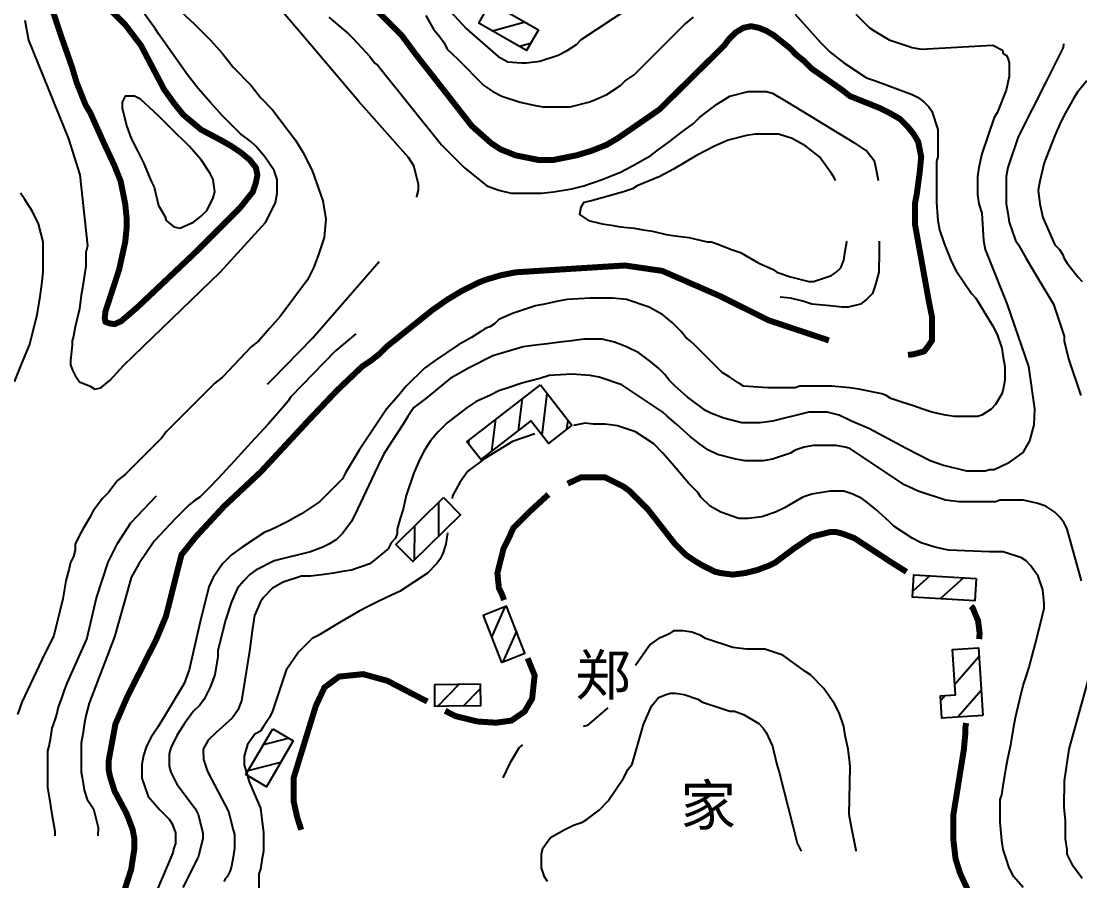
# Model space of a CAD drawing. Extents: x 35515948 to 35520624, y 3302916 to 3308279.
# Drawn here: x 35519729.5 to 35520172.1, y 3306439.5 to 3306798.9 of the extents above; entities that cross this region are included whole.
import ezdxf

# ---------------------------------------------------------------- set-up
doc = ezdxf.new("R2010")
doc.units = 0
doc.header["$LTSCALE"] = 10000
doc.header["$MEASUREMENT"] = 0
for name, color, linetype in [('2113', 7, 'CONTINUOUS'), ('8111', 34, 'CONTINUOUS'), ('8112', 34, 'CONTINUOUS')]:
    doc.layers.add(name, color=color, linetype=linetype)
doc.styles.add('仿宋体', font='')
doc.styles.get('仿宋体').set_extended_font_data('文鼎CS仿宋体')

msp = doc.modelspace()

# ---------------------------------------------------------------- linework, layer by layer
at = {"layer": '2113', "linetype": 'Continuous', "ltscale": 0.005}
for p, q in [((35519940.18, 3306798.45), (35519926.55, 3306794.76)), ((35519942.43, 3306789.52), (35519937.84, 3306788.28)), ((35519937.42, 3306627.82), (35519939.11, 3306641.1)), ((35519947.26, 3306625.86), (35519949.46, 3306643.23)), ((35519926.24, 3306619.16), (35519927.93, 3306632.44)), ((35519957.65, 3306628.31), (35519958.12, 3306632.05)), ((35519916.54, 3306622.14), (35519916.75, 3306623.78)), ((35519904.02, 3306597.77), (35519903.93, 3306583.48)), ((35519893.96, 3306587.83), (35519893.86, 3306573.54)), ((35520109.39, 3306567.01), (35520102.34, 3306560.77)), ((35520123.5, 3306566.16), (35520113.63, 3306557.41)), ((35520128.16, 3306556.93), (35520127.75, 3306556.57)), ((35519931.76, 3306554.01), (35519926.2, 3306541.31)), ((35519936.53, 3306543.85), (35519930.91, 3306531.01)), ((35520119.26, 3306536.19), (35520118.87, 3306535.75)), ((35520129.89, 3306533.14), (35520119.78, 3306521.63)), ((35519903.57, 3306512.44), (35519912.67, 3306521.74)), ((35519914.35, 3306512.56), (35519921.48, 3306519.86)), ((35520115.73, 3306517.02), (35520113.89, 3306514.93)), ((35520130.8, 3306519.03), (35520121.1, 3306507.98)), ((35519830.81, 3306496.46), (35519841.31, 3306499.19)), ((35519824.44, 3306485.6), (35519838.06, 3306489.15))]:
    msp.add_line(p, q, dxfattribs=at)
for points in [[(35519945.72, 3306795.26), (35519940.75, 3306786.6), (35519920.79, 3306798.06), (35519925.76, 3306806.72)], [(35519946.61, 3306646.91), (35519959.75, 3306629.95), (35519949.97, 3306622.36), (35519942.62, 3306631.85), (35519921.62, 3306615.58), (35519915.83, 3306623.06)], [(35519906.02, 3306599.74), (35519913.12, 3306592.54), (35519893.28, 3306572.97), (35519886.18, 3306580.16)], [(35520128.7, 3306565.85), (35520128.14, 3306556.54), (35520102.18, 3306558.1), (35520102.74, 3306567.41)], [(35519930.32, 3306530.78), (35519940.13, 3306534.62), (35519932.45, 3306554.28), (35519922.63, 3306550.44)], [(35520131.48, 3306508.65), (35520114.37, 3306507.54), (35520113.77, 3306516.9), (35520120.06, 3306517.3), (35520118.84, 3306536.16), (35520129.65, 3306536.86)], [(35519921.46, 3306521.84), (35519921.57, 3306512.65), (35519907.35, 3306512.48), (35519902.51, 3306512.43), (35519902.41, 3306521.63)], [(35519834.69, 3306503.08), (35519843.27, 3306498.04), (35519832.02, 3306478.86), (35519823.44, 3306483.89)]]:
    msp.add_lwpolyline(points, close=True, dxfattribs=at)
at = {"layer": '8111', "linetype": 'Continuous', "ltscale": 0.005, "flags": 128}
for points, elevation in [([(35519894.94, 3306725.24), (35519894.94, 3306725.64), (35519895.58, 3306728.18), (35519895.58, 3306730.72), (35519893.67, 3306738.34), (35519891.4, 3306741.83), (35519870.59, 3306765.46), (35519847.27, 3306792.86), (35519839.06, 3306802.48), (35519837.79, 3306805.02), (35519830.17, 3306817.71), (35519825.73, 3306825.33), (35519823.82, 3306827.88), (35519817.47, 3306836.77), (35519812.39, 3306841.85), (35519809.85, 3306843.75), (35519807.31, 3306845.02), (35519802.23, 3306845.65), (35519797.15, 3306846.29), (35519787.81, 3306846.06), (35519766.06, 3306846.69), (35519745.57, 3306849.84), (35519713.29, 3306858.06)], 460), ([(35519786.55, 3306812.05), (35519801.99, 3306797.56), (35519806.04, 3306793.58), (35519808.58, 3306791.04), (35519813.66, 3306785.33), (35519818.11, 3306779.62), (35519825.73, 3306772), (35519829.54, 3306766.92), (35519834.62, 3306761.83), (35519844.14, 3306749.13), (35519847.32, 3306744.05), (35519851.13, 3306736.43), (35519853.03, 3306731.35), (35519855.57, 3306723.73), (35519856.84, 3306716.11), (35519856.21, 3306708.49), (35519853.67, 3306700.87), (35519851.76, 3306695.79), (35519849.22, 3306690.71), (35519837.79, 3306675.47), (35519833.35, 3306670.39), (35519828.9, 3306665.31), (35519825.73, 3306662.77), (35519813.66, 3306650.07), (35519810.49, 3306647.53), (35519807.95, 3306644.99), (35519802.87, 3306639.91), (35519797.79, 3306634.83), (35519792.71, 3306629.75), (35519790.17, 3306627.21), (35519788.26, 3306624.67), (35519773.02, 3306609.43), (35519769.85, 3306606.89), (35519766.04, 3306601.81), (35519763.5, 3306599.27), (35519759.69, 3306594.19), (35519758.42, 3306591.65), (35519755.24, 3306586.57), (35519753.97, 3306584.03), (35519752.07, 3306580.22), (35519752.07, 3306577.68), (35519751.43, 3306575.14), (35519750.16, 3306572.6), (35519749.53, 3306570.06), (35519748.26, 3306564.98), (35519746.99, 3306557.36), (35519745.72, 3306552.28), (35519744.45, 3306547.2), (35519743.18, 3306542.12), (35519738.1, 3306531.96), (35519729.84, 3306514.18), (35519727.94, 3306509.1)], 465), ([(35519731.11, 3306799.3), (35519732.62, 3306790.98), (35519749.32, 3306749.72), (35519754.05, 3306734.6), (35519757.19, 3306704.9), (35519756.51, 3306702.14), (35519756.51, 3306696.43), (35519755.88, 3306691.98), (35519755.24, 3306688.17), (35519754.61, 3306684.36), (35519753.97, 3306678.65), (35519752.07, 3306671.03), (35519751.43, 3306667.22), (35519750.8, 3306665.31), (35519750.8, 3306663.41), (35519750.16, 3306657.06), (35519750.16, 3306655.15), (35519750.8, 3306653.25), (35519752.07, 3306650.71), (35519753.97, 3306648.17), (35519758.42, 3306646.26), (35519758.42, 3306646.26), (35519760.32, 3306644.99), (35519762.86, 3306645.63), (35519766.67, 3306648.8), (35519772.33, 3306654.91), (35519812.68, 3306693.97), (35519831.6, 3306714.75), (35519833.98, 3306719.29), (35519835.89, 3306723.1), (35519836.52, 3306726.91), (35519836.52, 3306732.62), (35519835.25, 3306736.43), (35519831.44, 3306742.15), (35519827.63, 3306746.59), (35519825.73, 3306748.5), (35519823.82, 3306749.77), (35519821.28, 3306751.67), (35519813.66, 3306759.29), (35519808.58, 3306765.01), (35519803.5, 3306770.73), (35519799.06, 3306776.44), (35519786.99, 3306793.58), (35519785.72, 3306795.49), (35519780.64, 3306802.48)], 470), ([(35519858.11, 3306800.57), (35519861.92, 3306797.4), (35519866.37, 3306793.58), (35519868.27, 3306791.68), (35519875.26, 3306784.06), (35519877.16, 3306781.52), (35519878.79, 3306780.26), (35519905.27, 3306747.19), (35519914.72, 3306737.74), (35519924.15, 3306730.08), (35519929.23, 3306728.18), (35519934.31, 3306726.91), (35519947.01, 3306726.91), (35519952.09, 3306727.54), (35519959.71, 3306728.81), (35519964.79, 3306730.08), (35519972.41, 3306732.62), (35519980.03, 3306735.8), (35519985.11, 3306738.34), (35519992.73, 3306742.78), (35519995.27, 3306744.69), (35520000.35, 3306748.5), (35520005.43, 3306752.31), (35520010.51, 3306756.12), (35520013.05, 3306758.66), (35520015.59, 3306760.56), (35520020.67, 3306764.38), (35520025.75, 3306767.55), (35520033.37, 3306769.46), (35520040.99, 3306769.46), (35520043.53, 3306768.82), (35520050.1, 3306764.83), (35520077.53, 3306748.13), (35520083.2, 3306744.35), (35520086.04, 3306740.57), (35520086.99, 3306736.79), (35520087.71, 3306732.28)], 455), ([(35520165.28, 3306789.45), (35520165.07, 3306787.88), (35520157.86, 3306773.39), (35520146.23, 3306750.47), (35520141.96, 3306737.7), (35520141.32, 3306733.89), (35520141.32, 3306722.46), (35520141.96, 3306718.65), (35520142.59, 3306714.84), (35520145.13, 3306707.22), (35520146.4, 3306705.32), (35520149.58, 3306699.6), (35520155.29, 3306690.08), (35520161.01, 3306680.55), (35520165.45, 3306667.22), (35520165.45, 3306665.31), (35520167.36, 3306657.69), (35520172.44, 3306642.45)], 435), ([(35520174.96, 3306773.91), (35520171.8, 3306770.09), (35520171.17, 3306769.46), (35520169.26, 3306766.28), (35520166.09, 3306760.56), (35520164.18, 3306756.75), (35520161.64, 3306751.04), (35520157.83, 3306741.51), (35520157.2, 3306739.61), (35520155.29, 3306731.99), (35520154.66, 3306728.18), (35520155.29, 3306722.46), (35520156.56, 3306716.75), (35520159.1, 3306711.03), (35520161.64, 3306705.32), (35520163.55, 3306703.41), (35520164.82, 3306701.51), (35520165.45, 3306699.6), (35520166.72, 3306697.7), (35520171.17, 3306691.98), (35520173.07, 3306690.08)], 430), ([(35520069.89, 3306732.28), (35520069.57, 3306733.26), (35520068.3, 3306735.16), (35520063.22, 3306742.15), (35520057.5, 3306746.59), (35520051.79, 3306749.77), (35520046.07, 3306751.67), (35520036.55, 3306751.67), (35520032.74, 3306751.04), (35520025.12, 3306749.13), (35520019.4, 3306746.59), (35520015.59, 3306744.69), (35520011.78, 3306742.78), (35520002.26, 3306737.07), (35519996.54, 3306733.89), (35519987.02, 3306730.08), (35519985.11, 3306728.81), (35519981.3, 3306727.54), (35519967.97, 3306723.73), (35519964.79, 3306723.1), (35519963.52, 3306721.19), (35519962.89, 3306718.02), (35519966.7, 3306715.48), (35519972.41, 3306714.21), (35519976.22, 3306713.57), (35519980.03, 3306712.94), (35519985.75, 3306712.3), (35519989.56, 3306711.67), (35519993.37, 3306711.03), (35519999.08, 3306709.76), (35520002.89, 3306709.13), (35520008.61, 3306708.49), (35520016.23, 3306706.59), (35520018.13, 3306706.59), (35520020.04, 3306705.95), (35520023.21, 3306704.68), (35520026.39, 3306703.41), (35520030.2, 3306702.14), (35520037.82, 3306697.7), (35520043.53, 3306695.16), (35520045.44, 3306693.89), (35520051.15, 3306691.98), (35520058.77, 3306690.08), (35520060.68, 3306690.08), (35520068.3, 3306692.62), (35520070.2, 3306693.89), (35520072.11, 3306695.79), (35520073.38, 3306698.97), (35520074.01, 3306702.78), (35520074.65, 3306706.59), (35520074.54, 3306706.91)], 460), ([(35519726.67, 3306648.17), (35519729.84, 3306655.79), (35519733.02, 3306663.41), (35519736.19, 3306676.11), (35519737.46, 3306683.73), (35519738.1, 3306688.81), (35519738.73, 3306693.89), (35519738.73, 3306706.59), (35519736.83, 3306714.21), (35519734.29, 3306719.29), (35519731.11, 3306724.37), (35519729.21, 3306726.91)], 465), ([(35520088.25, 3306706.91), (35520088.25, 3306702.46), (35520087.98, 3306693.89), (35520086.71, 3306688.81), (35520085.44, 3306685), (35520082.9, 3306682.46), (35520080.36, 3306680.55), (35520075.28, 3306679.28), (35520072.74, 3306679.28), (35520067.66, 3306679.92), (35520060.04, 3306680.55), (35520056.23, 3306681.82), (35520051.15, 3306683.09), (35520046.8, 3306683.56)], 455), ([(35519832.54, 3306647.2), (35519834.53, 3306649.18), (35519851.28, 3306666.37), (35519879.16, 3306698.38)], 460), ([(35519869.4, 3306668.12), (35519860.74, 3306660.9), (35519842.24, 3306641.82), (35519840.97, 3306639.91), (35519837.79, 3306636.1), (35519832.71, 3306630.39), (35519825.73, 3306622.77), (35519818.74, 3306615.15), (35519811.76, 3306607.53), (35519807.95, 3306603.72), (35519804.14, 3306599.91), (35519802.23, 3306598.64), (35519799.69, 3306596.73), (35519793.98, 3306591.02), (35519785.09, 3306581.49), (35519778.74, 3306571.97), (35519775.56, 3306566.25), (35519773.96, 3306560.76), (35519768.6, 3306541.55), (35519757.89, 3306513.83), (35519756.51, 3306508.47), (35519755.88, 3306504.66), (35519755.24, 3306500.85), (35519754.61, 3306497.04), (35519754.61, 3306484.97), (35519755.24, 3306481.16), (35519755.88, 3306477.35), (35519757.15, 3306473.54), (35519758.42, 3306471.64), (35519759.71, 3306469.59), (35519761.71, 3306461.78), (35519761.56, 3306458.33)], 455), ([(35520172.79, 3306564.9), (35520166.72, 3306586.57), (35520165.45, 3306589.11), (35520163.55, 3306591.65), (35520161.64, 3306593.56), (35520157.83, 3306596.1), (35520154.02, 3306597.37), (35520148.31, 3306598.64), (35520138.78, 3306598.64), (35520136.88, 3306598), (35520131.16, 3306598), (35520127.35, 3306598), (35520121.64, 3306598), (35520115.92, 3306598.64), (35520104.49, 3306602.45), (35520098.78, 3306604.99), (35520075.92, 3306620.23), (35520074.01, 3306620.86), (35520070.2, 3306621.5), (35520060.68, 3306621.5), (35520056.87, 3306620.86), (35520053.06, 3306619.59), (35520051.15, 3306618.32), (35520043.53, 3306615.78), (35520039.72, 3306615.15), (35520032.1, 3306615.15), (35520028.29, 3306615.78), (35520020.67, 3306617.69), (35520016.86, 3306619.59), (35520013.05, 3306622.13), (35520009.24, 3306625.31), (35520003.53, 3306630.39), (35519999.72, 3306633.56), (35519997.81, 3306635.47), (35519980.67, 3306646.9), (35519971.14, 3306650.07), (35519967.33, 3306650.71), (35519959.71, 3306651.34), (35519950.19, 3306650.71), (35519946.38, 3306649.44), (35519938.76, 3306647.53), (35519933.04, 3306645.63), (35519929.23, 3306644.36), (35519925.42, 3306642.45), (35519919.71, 3306639.91), (35519915.9, 3306637.37), (35519907.64, 3306631.02), (35519903.83, 3306627.21), (35519900.66, 3306623.4), (35519898.12, 3306619.59), (35519896.21, 3306615.78), (35519893.67, 3306610.07), (35519890.5, 3306600.54), (35519889.23, 3306594.83), (35519887.96, 3306591.02), (35519886.69, 3306586.57), (35519886.69, 3306584.67), (35519886.05, 3306582.76), (35519884.15, 3306580.86), (35519882.88, 3306578.32), (35519879.07, 3306575.14), (35519875.26, 3306571.97), (35519867.64, 3306569.43), (35519863.83, 3306568.79), (35519860.02, 3306568.16), (35519856.21, 3306567.52), (35519850.49, 3306566.89), (35519846.68, 3306566.89), (35519839.06, 3306564.35), (35519834.62, 3306561.81), (35519830.81, 3306558), (35519829.54, 3306556.09), (35519827, 3306550.38), (35519826.29, 3306545.01), (35519825.03, 3306535.57), (35519821.56, 3306514.78), (35519820.04, 3306510.91), (35519817.78, 3306507.52), (35519811.1, 3306501.53), (35519807.71, 3306498.32), (35519805.63, 3306494.59), (35519805.8, 3306490.25), (35519807.45, 3306485.21), (35519816.2, 3306468.46), (35519818.11, 3306460.84), (35519818.74, 3306458.94), (35519818.74, 3306453.22), (35519818.11, 3306449.41), (35519817.47, 3306445.6), (35519816.84, 3306443.7), (35519815.57, 3306441.16), (35519814.93, 3306440.52), (35519814.3, 3306439.25)], 435), ([(35519743.78, 3306458.33), (35519743.72, 3306460.12), (35519742.54, 3306467.19), (35519741.91, 3306471), (35519740.64, 3306478.62), (35519740.64, 3306493.86), (35519741.27, 3306495.77), (35519741.91, 3306499.58), (35519742.54, 3306503.39), (35519743.81, 3306507.2), (35519744.45, 3306509.1), (35519745.08, 3306512.28), (35519746.35, 3306515.45), (35519747.62, 3306519.26), (35519748.86, 3306522.45), (35519756.93, 3306540.59), (35519761.01, 3306557.78), (35519765.87, 3306572.71), (35519769.78, 3306580.52), (35519775.33, 3306589.2), (35519786.06, 3306600.42)], 460), ([(35520173.07, 3306440.52), (35520169.26, 3306445.6), (35520166.72, 3306450.68), (35520166.72, 3306452.59), (35520166.09, 3306457.03), (35520166.09, 3306464.65), (35520165.5, 3306470.28), (35520165.67, 3306481.31), (35520167.58, 3306494.59), (35520177.22, 3306529.31)], 435), ([(35519949.55, 3306439.25), (35519948.28, 3306441.16), (35519947.01, 3306444.97), (35519947.01, 3306450.68), (35519947.65, 3306453.22), (35519948.92, 3306455.13), (35519950.82, 3306457.67), (35519956.54, 3306460.84), (35519960.35, 3306462.75), (35519964.16, 3306464.02), (35519966.06, 3306465.29), (35519971.14, 3306469.1), (35519974.95, 3306472.91), (35519981.3, 3306482.43), (35519983.21, 3306486.24), (35519984.99, 3306488.3), (35519989.64, 3306504.87), (35519992.96, 3306512.5), (35519995.95, 3306516.14), (35519999.08, 3306517.36), (35520000.99, 3306517.99), (35520002.89, 3306517.99), (35520006.7, 3306517.36), (35520012.42, 3306515.45), (35520014.32, 3306514.18), (35520021.94, 3306511.64), (35520025.75, 3306510.37), (35520027.66, 3306510.37), (35520031.47, 3306509.1), (35520037.82, 3306505.29), (35520039.72, 3306503.39), (35520040.99, 3306501.48), (35520043.53, 3306495.77), (35520045.44, 3306488.15), (35520046.35, 3306484.89), (35520052.03, 3306462.53), (35520053.92, 3306455.28), (35520055.51, 3306451.93)], 415)]:
    msp.add_lwpolyline(points, dxfattribs=dict(at, elevation=elevation))
at = {"layer": '8111', "linetype": 'Continuous', "ltscale": 0.005}
for points, elevation in [([(35519907.01, 3306805.02), (35519915.67, 3306795.69), (35519928.91, 3306784.04), (35519933.01, 3306781.84), (35519938.68, 3306781.52), (35519940.66, 3306781.52), (35519946.38, 3306782.15), (35519954, 3306784.69), (35519957.81, 3306786.6), (35519961.62, 3306789.14), (35519963.52, 3306791.04), (35519990.51, 3306809.06)], 440), ([(35520053.06, 3306801.84), (35520063.85, 3306789.77), (35520067.66, 3306785.96), (35520073.38, 3306781.52), (35520082.9, 3306775.17), (35520086.71, 3306773.9), (35520101.95, 3306768.19), (35520104.49, 3306766.92), (35520107.03, 3306765.01), (35520108.94, 3306763.1), (35520110.21, 3306761.2), (35520112.75, 3306753.58), (35520112.75, 3306742.15), (35520112.11, 3306740.24), (35520112.11, 3306723.1), (35520112.75, 3306715.48), (35520113.38, 3306711.67), (35520115.29, 3306705.95), (35520118.46, 3306698.33), (35520120.37, 3306694.52), (35520126.72, 3306685), (35520128.62, 3306683.09), (35520135.61, 3306671.66), (35520137.51, 3306667.85), (35520139.42, 3306662.14), (35520140.05, 3306658.33), (35520140.69, 3306654.52), (35520140.69, 3306648.8), (35520140.05, 3306644.99), (35520139.42, 3306643.09), (35520136.88, 3306638.64), (35520134.97, 3306636.74), (35520131.16, 3306634.2), (35520129.26, 3306633.56), (35520119.73, 3306633.56), (35520115.92, 3306634.2), (35520110.21, 3306635.47), (35520106.4, 3306636.74), (35520102.59, 3306638.01), (35520100.68, 3306638.64), (35520096.87, 3306639.91), (35520093.06, 3306641.18), (35520091.16, 3306642.45), (35520089.25, 3306643.09), (35520079.73, 3306644.99), (35520075.92, 3306645.63), (35520068.3, 3306646.26), (35520054.96, 3306646.26), (35520053.06, 3306645.63), (35520041.63, 3306645.63), (35520031.47, 3306646.26), (35520029.56, 3306647.53), (35520025.75, 3306650.07), (35520022.58, 3306651.98), (35520011.15, 3306663.41), (35520009.24, 3306665.31), (35520007.34, 3306666.58), (35520005.43, 3306669.12), (35520001.62, 3306672.93), (35519997.81, 3306676.11), (35519992.1, 3306679.28), (35519982.57, 3306682.46), (35519976.86, 3306683.09), (35519967.33, 3306683.09), (35519957.81, 3306682.46), (35519954, 3306681.82), (35519948.28, 3306680.55), (35519944.47, 3306679.92), (35519934.95, 3306676.74), (35519929.23, 3306674.2), (35519927.33, 3306672.3), (35519925.42, 3306671.03), (35519923.52, 3306670.39), (35519921.61, 3306669.12), (35519917.8, 3306666.58), (35519912.09, 3306663.41), (35519902.56, 3306657.06), (35519898.12, 3306653.88), (35519890.5, 3306646.26), (35519887.32, 3306642.45), (35519882.24, 3306636.74), (35519879.7, 3306632.93), (35519870.81, 3306619.59), (35519865.1, 3306610.07), (35519863.83, 3306607.53), (35519854.3, 3306598), (35519846.68, 3306592.92), (35519840.97, 3306589.75), (35519837.16, 3306587.84), (35519833.35, 3306585.94), (35519831.44, 3306585.3), (35519821.92, 3306578.95), (35519817.47, 3306575.78), (35519813.66, 3306571.97), (35519809.85, 3306566.25), (35519807.95, 3306562.44), (35519804.22, 3306547.22), (35519799.81, 3306527.69), (35519797.6, 3306522.02), (35519789.72, 3306508.79), (35519786.36, 3306503.39), (35519783.82, 3306499.58), (35519781.91, 3306495.77), (35519780.64, 3306491.96), (35519780.01, 3306488.15), (35519780.01, 3306482.43), (35519782.55, 3306474.81), (35519787.63, 3306469.1), (35519791.44, 3306465.29), (35519792.71, 3306463.38), (35519793.98, 3306459.57), (35519793.98, 3306455.13), (35519793.34, 3306453.22), (35519792.95, 3306451.19), (35519781.91, 3306425.28)], 445), ([(35520078.46, 3306801.84), (35520084.17, 3306796.12), (35520086.08, 3306794.85), (35520092.43, 3306791.04), (35520101.95, 3306787.87), (35520105.76, 3306787.23), (35520135.64, 3306788.84), (35520139.72, 3306786.76), (35520140.05, 3306785.33), (35520141.32, 3306784.69), (35520141.96, 3306783.42), (35520142.59, 3306781.52), (35520142.59, 3306775.81), (35520141.32, 3306770.09), (35520137.51, 3306760.56), (35520136.24, 3306758.66), (35520131.16, 3306743.42), (35520129.89, 3306737.7), (35520129.26, 3306733.89), (35520129.26, 3306726.27), (35520129.89, 3306722.46), (35520131.16, 3306718.65), (35520131.8, 3306707.22), (35520132.43, 3306703.41), (35520141.63, 3306680.43), (35520150.57, 3306654.47), (35520153.09, 3306636.77), (35520152.83, 3306630.08), (35520151.01, 3306623.49), (35520148.23, 3306618.62), (35520141.89, 3306613.94), (35520136.24, 3306611.34), (35520134.34, 3306611.34), (35520132.43, 3306610.7), (35520124.81, 3306610.7), (35520114.65, 3306613.24), (35520109.57, 3306615.15), (35520099.41, 3306620.23), (35520084.17, 3306628.48), (35520076.55, 3306631.66), (35520071.47, 3306634.2), (35520066.39, 3306635.47), (35520058.77, 3306635.47), (35520043.53, 3306631.66), (35520038.45, 3306631.02), (35520030.83, 3306631.02), (35520023.21, 3306632.93), (35520018.13, 3306634.83), (35520015.59, 3306636.1), (35520007.97, 3306641.82), (35520002.89, 3306646.26), (35520000.35, 3306648.8), (35519998.45, 3306651.34), (35519995.91, 3306653.88), (35519992.73, 3306656.42), (35519987.65, 3306660.23), (35519982.57, 3306662.77), (35519977.49, 3306664.68), (35519972.41, 3306665.95), (35519964.79, 3306665.95), (35519959.71, 3306665.31), (35519954.63, 3306664.68), (35519949.55, 3306664.04), (35519944.47, 3306663.41), (35519939.39, 3306662.77), (35519926.69, 3306658.96), (35519916.53, 3306653.88), (35519908.91, 3306649.44), (35519898.75, 3306641.18), (35519893.67, 3306637.37), (35519891.13, 3306633.56), (35519889.23, 3306630.39), (35519884.15, 3306622.77), (35519880.97, 3306617.69), (35519878.43, 3306612.61), (35519870.18, 3306594.83), (35519867.64, 3306589.75), (35519863.83, 3306584.67), (35519861.29, 3306582.13), (35519858.11, 3306580.22), (35519855.57, 3306578.95), (35519850.49, 3306577.05), (35519835.25, 3306573.24), (35519827.63, 3306569.43), (35519825.09, 3306567.52), (35519822.55, 3306564.98), (35519820.01, 3306561.81), (35519817.47, 3306556.09), (35519814.93, 3306548.47), (35519811.76, 3306535.77), (35519811.76, 3306533.23), (35519810.49, 3306525.61), (35519808.58, 3306520.53), (35519806.04, 3306515.45), (35519804.14, 3306512.91), (35519801.6, 3306510.37), (35519797.79, 3306505.29), (35519794.61, 3306500.21), (35519792.07, 3306495.13), (35519791.44, 3306492.59), (35519791.44, 3306487.51), (35519792.07, 3306484.97), (35519794.61, 3306479.89), (35519802.23, 3306469.73), (35519803.5, 3306467.19), (35519805.41, 3306459.57), (35519805.41, 3306457.03), (35519803.5, 3306449.41), (35519797.15, 3306436.71)], 440), ([(35519898.75, 3306801.21), (35519900.02, 3306798.67), (35519901.93, 3306795.49), (35519904.47, 3306792.31), (35519906.37, 3306789.77), (35519907.64, 3306787.23), (35519911.96, 3306783.11), (35519922.88, 3306772), (35519926.69, 3306769.46), (35519930.5, 3306767.55), (35519938.12, 3306765.01), (35519943.84, 3306763.74), (35519947.65, 3306763.1), (35519959.08, 3306763.1), (35519966.7, 3306765.01), (35519968.6, 3306765.65), (35519974.32, 3306768.19), (35519980.03, 3306772), (35519981.94, 3306773.9), (35519985.75, 3306776.44), (35520002.89, 3306793.58), (35520006.7, 3306797.4), (35520010.51, 3306800.57)], 445), ([(35520148.31, 3306436.71), (35520144.5, 3306441.16), (35520142.59, 3306444.97), (35520141.32, 3306448.78), (35520140.05, 3306452.59), (35520139.42, 3306456.4), (35520138.78, 3306464.02), (35520138.78, 3306473.54), (35520139.42, 3306475.45), (35520140.05, 3306479.26), (35520141.32, 3306486.88), (35520141.96, 3306490.69), (35520143.23, 3306496.4), (35520144.5, 3306504.02), (35520145.13, 3306507.83), (35520147.04, 3306515.45), (35520148.31, 3306521.17), (35520149.58, 3306524.98), (35520150.85, 3306528.79), (35520153.39, 3306538.31), (35520155.29, 3306545.93), (35520157.2, 3306553.55), (35520157.2, 3306555.46), (35520156.56, 3306561.17), (35520154.66, 3306566.89), (35520151.48, 3306571.33), (35520149.58, 3306573.24), (35520147.67, 3306574.51), (35520140.05, 3306577.05), (35520134.34, 3306577.05), (35520117.19, 3306577.68), (35520111.48, 3306578.95), (35520105.76, 3306580.86), (35520101.95, 3306582.76), (35520094.33, 3306587.84), (35520092.43, 3306589.75), (35520086.71, 3306594.83), (35520082.9, 3306598), (35520081, 3306599.27), (35520077.19, 3306601.18), (35520073.38, 3306602.45), (35520071.47, 3306602.45), (35520067.66, 3306602.45), (35520060.04, 3306601.18), (35520056.23, 3306599.91), (35520048.61, 3306595.46), (35520044.8, 3306593.56), (35520039.09, 3306591.65), (35520033.37, 3306591.02), (35520029.56, 3306591.02), (35520021.94, 3306593.56), (35520017.5, 3306596.1), (35520013.69, 3306599.91), (35520012.42, 3306601.81), (35520008.61, 3306605.62), (35520001.62, 3306613.88), (35519997.81, 3306618.32), (35519994, 3306622.13), (35519986.38, 3306627.21), (35519978.76, 3306629.75), (35519973.68, 3306630.39), (35519968.6, 3306630.39), (35519965.25, 3306630.78), (35519960.41, 3306629.91)], 430), ([(35519944.28, 3306626.36), (35519934.87, 3306623.23), (35519923.41, 3306616.11), (35519916.3, 3306610.81), (35519912.83, 3306606.04), (35519909.87, 3306600.48), (35519909.71, 3306599.33)], 430), ([(35519907.68, 3306584.98), (35519907.01, 3306580.22), (35519905.74, 3306576.41), (35519904.47, 3306573.87), (35519903.2, 3306571.97), (35519899.39, 3306568.16), (35519887.96, 3306560.54), (35519882.24, 3306558), (35519878.43, 3306556.09), (35519874.62, 3306554.19), (35519870.81, 3306552.28), (35519863.19, 3306547.84), (35519853.67, 3306542.12), (35519851.13, 3306540.85), (35519845.41, 3306535.14), (35519840.33, 3306527.52), (35519837.16, 3306517.99), (35519835.89, 3306514.18), (35519834.62, 3306510.37), (35519833.35, 3306507.83), (35519830.81, 3306504.02), (35519829.54, 3306502.12), (35519827.15, 3306500.84), (35519824.2, 3306496.5), (35519822.81, 3306491.64), (35519822.81, 3306487.99), (35519824.9, 3306480.87), (35519829.5, 3306469.85), (35519830.81, 3306459.57), (35519830.81, 3306451.95), (35519830.17, 3306448.14), (35519829.54, 3306444.33), (35519828.9, 3306442.43), (35519828.9, 3306431)], 430), ([(35520078.61, 3306451.93), (35520078.51, 3306452.13), (35520076.62, 3306461.9), (35520075.67, 3306467.25), (35520075.99, 3306487.09), (35520075.92, 3306488.78), (35520075.28, 3306494.5), (35520074.01, 3306500.21), (35520073.38, 3306504.02), (35520071.47, 3306509.74), (35520069.57, 3306513.55), (35520065.12, 3306519.9), (35520059.41, 3306525.61), (35520057.5, 3306526.88), (35520047.98, 3306533.87), (35520040.36, 3306536.41), (35520032.74, 3306536.41), (35520027.02, 3306537.04), (35520015.59, 3306540.85), (35520013.69, 3306542.12), (35520009.88, 3306543.39), (35520006.07, 3306544.03), (35520002.26, 3306544.03), (35520000.35, 3306542.76), (35519997.81, 3306541.49), (35519995.91, 3306540.85), (35519992.51, 3306538.25), (35519986.35, 3306529.52)], 420), ([(35519974.7, 3306511.83), (35519966.12, 3306504.48), (35519964.43, 3306504)], 420), ([(35519939.13, 3306496.42), (35519937.65, 3306495.28), (35519933.74, 3306488.69), (35519930.88, 3306482.61)], 420)]:
    msp.add_lwpolyline(points, dxfattribs=dict(at, elevation=elevation))
at = {"layer": '8111', "linetype": 'Continuous', "ltscale": 0.005, "elevation": 480, "flags": 128}
msp.add_lwpolyline([(35519793.34, 3306712.94), (35519795.88, 3306712.3), (35519801.6, 3306714.84), (35519804.77, 3306717.38), (35519807.31, 3306719.92), (35519809.85, 3306725), (35519810.49, 3306727.54), (35519809.85, 3306732.62), (35519808.58, 3306735.16), (35519804.77, 3306740.88), (35519799.69, 3306746.59), (35519792.07, 3306754.21), (35519786.99, 3306759.29), (35519779.37, 3306766.28), (35519776.83, 3306767.55), (35519773.02, 3306767.55), (35519771.75, 3306765.01), (35519771.75, 3306762.47), (35519773.66, 3306754.85), (35519775.56, 3306749.77), (35519778.1, 3306744.69), (35519780.64, 3306739.61), (35519783.82, 3306731.99), (35519785.09, 3306729.45), (35519786.99, 3306721.83), (35519789.53, 3306717.38), (35519790.17, 3306715.48)], close=True, dxfattribs=at)
at = {"layer": '8112', "linetype": 'Continuous', "ltscale": 0.005, "const_width": 2.5, "flags": 128}
for points, elevation in [([(35519766.67, 3306803.75), (35519773.02, 3306797.4), (35519779.58, 3306788.77), (35519789.36, 3306770.19), (35519793.45, 3306764.52), (35519797.24, 3306759.79), (35519804.8, 3306753.49), (35519813.03, 3306749.13), (35519817.47, 3306746.59), (35519821.28, 3306744.05), (35519825.09, 3306740.88), (35519827.63, 3306737.7), (35519828.27, 3306734.53), (35519827.63, 3306731.35), (35519826.36, 3306727.54), (35519821.19, 3306721.05), (35519801.97, 3306701.84), (35519778.32, 3306679.48), (35519771.39, 3306673.49), (35519768.55, 3306672.23), (35519766.34, 3306672.55), (35519764.77, 3306673.18), (35519764.45, 3306674.75), (35519764.77, 3306677.59), (35519770.44, 3306694.91), (35519773.02, 3306706.59), (35519773.66, 3306712.94), (35519773.66, 3306716.11), (35519773.02, 3306722.46), (35519771.12, 3306731.99), (35519768.58, 3306738.34), (35519764.13, 3306747.86), (35519758.42, 3306760.56), (35519756.51, 3306763.74), (35519752.7, 3306773.27), (35519750.8, 3306779.62), (35519746.35, 3306792.31), (35519742.54, 3306803.75)], 475), ([(35519878.43, 3306803.11), (35519888.59, 3306792.95), (35519894.23, 3306785.3), (35519909.05, 3306766.4), (35519917.88, 3306755.06), (35519926.07, 3306747.82), (35519929.87, 3306745.32), (35519936.22, 3306742.78), (35519945.74, 3306740.88), (35519952.09, 3306740.88), (35519961.62, 3306742.78), (35519967.97, 3306744.69), (35519974.32, 3306747.23), (35519979.03, 3306750.02), (35519996.37, 3306761.99), (35520023.48, 3306788.76), (35520025.12, 3306791.04), (35520028.29, 3306794.22), (35520031.47, 3306796.12), (35520034.64, 3306796.76), (35520037.82, 3306796.12), (35520040.99, 3306794.85), (35520044.17, 3306792.95), (35520050.52, 3306787.87), (35520053.69, 3306784.69), (35520056.87, 3306782.15), (35520060.04, 3306778.98), (35520066.39, 3306774.54), (35520072.74, 3306770.09), (35520075.92, 3306767.55), (35520088.62, 3306762.47), (35520092.43, 3306760.56), (35520096.87, 3306758.02), (35520100.05, 3306754.85), (35520102.59, 3306751.67), (35520104.49, 3306748.5), (35520105.76, 3306742.15), (35520105.13, 3306735.8), (35520103.86, 3306726.27), (35520103.22, 3306723.1), (35520103.22, 3306713.57), (35520108.94, 3306681.82), (35520110.21, 3306675.47), (35520110.21, 3306665.31), (35520108.94, 3306663.41), (35520107.03, 3306660.87), (35520102.48, 3306659.6), (35520100.22, 3306659.38)], 450)]:
    msp.add_lwpolyline(points, dxfattribs=dict(at, elevation=elevation))
at = {"layer": '8112', "linetype": 'Continuous', "ltscale": 0.005, "const_width": 2.5}
for points, elevation in [([(35520067.16, 3306665.41), (35520041.9, 3306673.83), (35520021.76, 3306683.9), (35519997.45, 3306694.49), (35519981.83, 3306696.75), (35519936.22, 3306693.89), (35519929.87, 3306692.62), (35519923.52, 3306690.71), (35519920.34, 3306689.44), (35519913.99, 3306686.27), (35519907.64, 3306682.46), (35519901.29, 3306678.01), (35519882.24, 3306662.77), (35519879.07, 3306659.6), (35519875.89, 3306657.06), (35519872.08, 3306654.52), (35519861.59, 3306644.54), (35519849.62, 3306631.94), (35519829.76, 3306610.53), (35519814.31, 3306596.04), (35519802.65, 3306583.44), (35519796.52, 3306575.78), (35519792.25, 3306558.87), (35519790.04, 3306550.05), (35519785.94, 3306540.29), (35519773.96, 3306516.67), (35519768.92, 3306505.01), (35519766.04, 3306489.42), (35519766.04, 3306486.24), (35519766.67, 3306483.07), (35519768.57, 3306477.01), (35519773.61, 3306467.56), (35519776.13, 3306460.95), (35519776.77, 3306457.48), (35519776.77, 3306452.44), (35519775.5, 3306444.25), (35519769.21, 3306424.65)], 450), ([(35520099.6, 3306568.68), (35520093.6, 3306572.43), (35520083.51, 3306579.04), (35520077.82, 3306582.76), (35520072.74, 3306584.67), (35520070.2, 3306585.3), (35520067.66, 3306585.3), (35520060.04, 3306583.4), (35520052.42, 3306578.32), (35520044.8, 3306572.6), (35520042.26, 3306571.33), (35520037.18, 3306569.43), (35520032.1, 3306568.16), (35520027.02, 3306567.52), (35520021.94, 3306568.16), (35520019.4, 3306568.79), (35520014.32, 3306571.33), (35520011.15, 3306573.24), (35520007.34, 3306575.78), (35520002.89, 3306580.22), (35519998.45, 3306585.94), (35519991.46, 3306594.83), (35519983.84, 3306602.45), (35519981.3, 3306604.35), (35519973.68, 3306608.16), (35519963.52, 3306608.16), (35519957.96, 3306605.54)], 425), ([(35519949.92, 3306601.02), (35519942.42, 3306594.15), (35519935.17, 3306586.91), (35519933.68, 3306583.4), (35519931.14, 3306578.32), (35519928.6, 3306568.16), (35519929.23, 3306561.81), (35519930.5, 3306559.27), (35519931.39, 3306556.86)], 425), ([(35520130, 3306540.56), (35520130.17, 3306543.13), (35520129.54, 3306548.17), (35520127.33, 3306553.53), (35520126.59, 3306554.32)], 425), ([(35519941.25, 3306532.55), (35519944.16, 3306525.4), (35519943.12, 3306515.68), (35519939.99, 3306510.3), (35519934.44, 3306506.48), (35519928.02, 3306505.61), (35519920.2, 3306506.13), (35519911, 3306508.39), (35519906.74, 3306510.6)], 425), ([(35519899.3, 3306514.45), (35519882.53, 3306523.15), (35519872.46, 3306525.92), (35519862.4, 3306524.88), (35519856.32, 3306520.37), (35519852.67, 3306512.56), (35519843.47, 3306482.7), (35519843.47, 3306472.63), (35519844.86, 3306466.2), (35519846.6, 3306460.81)], 425), ([(35520174.98, 3306412.58), (35520168.63, 3306411.95), (35520162.28, 3306412.58), (35520152.75, 3306413.85), (35520150.21, 3306415.12), (35520135.61, 3306423.38), (35520133.07, 3306425.92), (35520129.57, 3306428.83), (35520125.48, 3306435.13), (35520122.01, 3306442.68), (35520120.12, 3306448.67), (35520119.17, 3306456.86), (35520119.17, 3306466.94), (35520123.58, 3306494.34), (35520124.18, 3306500.85), (35520124.18, 3306503.39), (35520124.53, 3306505.47)], 425)]:
    msp.add_lwpolyline(points, dxfattribs=dict(at, elevation=elevation))

# ---------------------------------------------------------------- texts
at = {"layer": '2113', "linetype": 'Continuous', "ltscale": 0.005, "style": '仿宋体'}
for s, p in [('郑', (35519961.11, 3306517.08, 3306538.3)), ('家', (35520005.1, 3306462.67, 3306538.3))]:
    msp.add_text(s, height=17, dxfattribs=at).set_placement(p)

doc.saveas('drawing.dxf')
